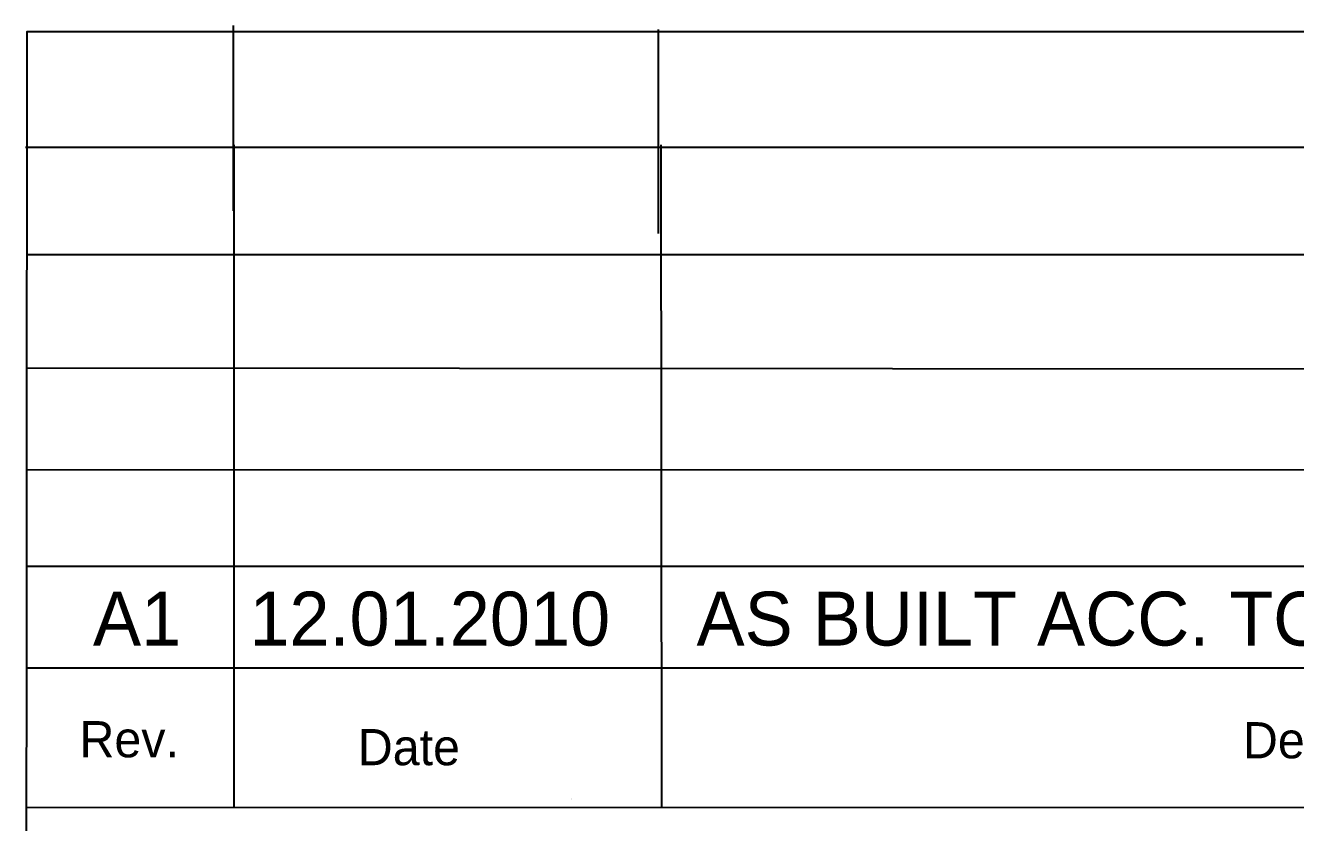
# Model space of a CAD drawing. Extents: x 0 to 841, y 0 to 594.
# Drawn here: x 648.7 to 719.4, y 119.6 to 164 of the extents above; entities that cross this region are included whole.
import ezdxf

# ---------------------------------------------------------------- set-up
doc = ezdxf.new("R2010")
doc.units = 0
doc.layers.add('01-LIN-025-A', color=7, linetype='Continuous')
doc.layers.add('02-LIN-025-B', color=7, linetype='Continuous')

msp = doc.modelspace()

# ---------------------------------------------------------------- linework, layer by layer
at = {"layer": '01-LIN-025-A'}
for p, q in [((660.315, 153.701), (660.315, 164.016)), ((683.976, 152.441), (683.976, 163.78)), ((648.74, 157.244), (829.055, 157.244)), ((660.347, 157.367), (660.347, 120.464)), ((684.106, 157.363), (684.143, 120.469)), ((648.825, 151.274), (829.269, 151.274)), ((648.827, 144.949), (829.268, 144.852)), ((648.828, 139.29), (829.27, 139.285)), ((648.817, 133.917), (829.275, 133.917)), ((648.817, 128.257), (829.275, 128.257)), ((679.113, 120.967), (679.113, 120.967)), ((679.122, 120.947), (679.122, 120.947))]:
    msp.add_line(p, q, dxfattribs=at)
for points in [[(648.78, 84.001), (648.838, 163.669), (829.263, 163.669)], [(829.257, 120.491), (648.808, 120.475)]]:
    msp.add_lwpolyline(points, dxfattribs=at)

# ---------------------------------------------------------------- texts
for s, height, p in [('Rev.', 2.0125, (651.75, 123.28)), ('Description', 2.01251, (716.495, 123.224)), ('Date', 2.0125, (667.239, 122.84))]:
    msp.add_text(s, height=height, dxfattribs=at).set_placement(p)
at = {"layer": '02-LIN-025-B'}
for s, p in [('A1', (652.502, 129.5)), ('12.01.2010', (661.203, 129.5)), ('AS BUILT ACC. TO AO. 20958634', (686.089, 129.5))]:
    msp.add_text(s, height=3, dxfattribs=at).set_placement(p)

doc.saveas('drawing.dxf')
